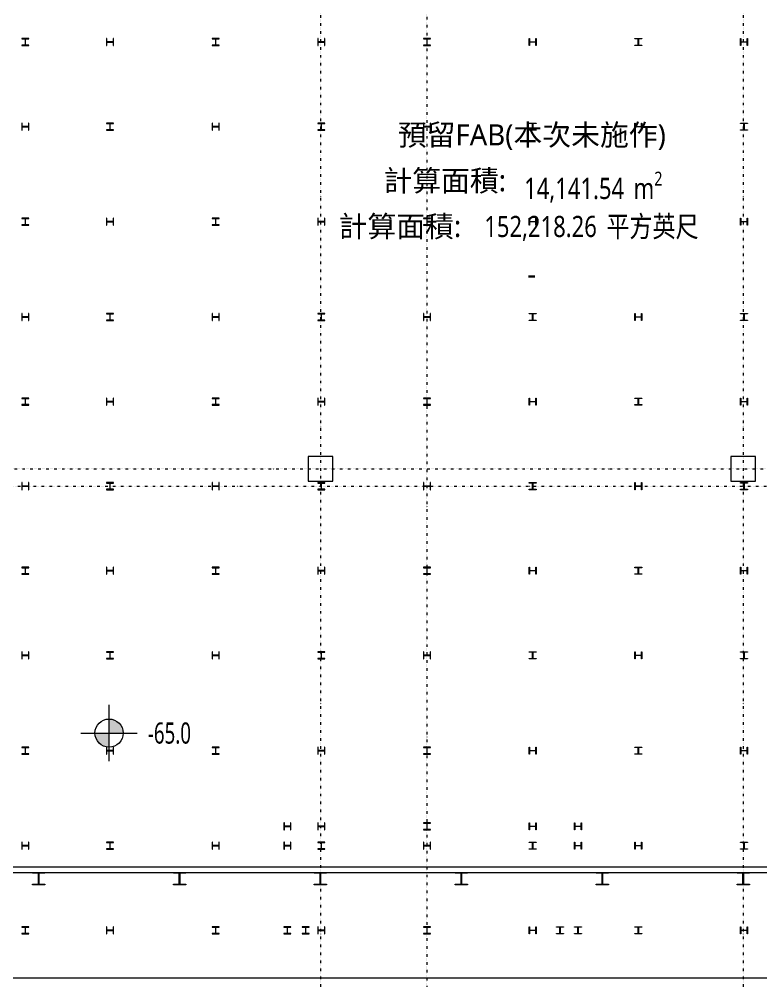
# Model space of a CAD drawing. Extents: x -168053 to 290600, y -560063 to 131745.
# Drawn here: x 127625 to 148676, y 15970 to 43245 of the extents above; entities that cross this region are included whole.
import ezdxf
from ezdxf.enums import TextEntityAlignment as Align

# ---------------------------------------------------------------- set-up
doc = ezdxf.new("R2010")
doc.units = 0
doc.header["$LTSCALE"] = 250
doc.linetypes.add('H12PL1$0$JJP_三點線', pattern=[0.9, 0.3, -0.15, 0, -0.15, 0, -0.15, 0, -0.15])
doc.linetypes.add('H12PL25$0$JJP_三點線', pattern=[0.9, 0.3, -0.15, 0, -0.15, 0, -0.15, 0, -0.15])
for name, color, linetype in [('H12PL1$0$A-LABEL-HIGH.200K', 252, 'Continuous'), ('H12PL1$0$A-WALL-IN.200K', 252, 'Continuous'), ('H12PL1$0$A-ZONE', 252, 'Continuous'), ('H12PL1$0$Hattch', 252, 'Continuous'), ('H12PL1$0$S-COL', 252, 'Continuous'), ('H12PL1$0$S-COL.200K', 252, 'Continuous'), ('H12PL1$0$S-GRID', 252, 'Continuous'), ('H12PL1$0$S-SLAB-SHOW.200K', 252, 'Continuous'), ('H12PL25$0$S-COL', 252, 'Continuous'), ('H12PL25$0$S-GRID', 252, 'Continuous')]:
    doc.layers.add(name, color=color, linetype=linetype)
doc.styles.add('H12PL1$0$Standard', font='', dxfattribs={"width": 0.8})
doc.styles.get('H12PL1$0$Standard').set_extended_font_data('Microsoft JhengHei')

# ---------------------------------------------------------------- blocks, each defined once
blk = doc.blocks.new('H12PL25')
at = {"layer": 'H12PL25$0$S-COL', "lineweight": 0, "flags": 128}
for points in [[(127900, 42500), (127900, 42512), (127817, 42512, -0.41421356), (127804, 42525), (127804, 42675, -0.41421356), (127817, 42688), (127900, 42688), (127900, 42700), (127700, 42700), (127700, 42688), (127783, 42688, -0.41421356), (127796, 42675), (127796, 42525, -0.41421356), (127783, 42512), (127700, 42512), (127700, 42500)], [(130300, 42700), (130288, 42700), (130288, 42617, -0.41421356), (130275, 42604), (130125, 42604, -0.41421356), (130112, 42617), (130112, 42700), (130100, 42700), (130100, 42500), (130112, 42500), (130112, 42583, -0.41421356), (130125, 42596), (130275, 42596, -0.41421356), (130288, 42583), (130288, 42500), (130300, 42500)], [(133300, 42500), (133300, 42512), (133217, 42512, -0.41421356), (133204, 42525), (133204, 42675, -0.41421356), (133217, 42688), (133300, 42688), (133300, 42700), (133100, 42700), (133100, 42688), (133183, 42688, -0.41421356), (133196, 42675), (133196, 42525, -0.41421356), (133183, 42512), (133100, 42512), (133100, 42500)], [(136300, 42700), (136288, 42700), (136288, 42617, -0.41421356), (136275, 42604), (136125, 42604, -0.41421356), (136112, 42617), (136112, 42700), (136100, 42700), (136100, 42500), (136112, 42500), (136112, 42583, -0.41421356), (136125, 42596), (136275, 42596, -0.41421356), (136288, 42583), (136288, 42500), (136300, 42500)], [(139300, 42500), (139300, 42512), (139217, 42512, -0.41421356), (139204, 42525), (139204, 42675, -0.41421356), (139217, 42688), (139300, 42688), (139300, 42700), (139100, 42700), (139100, 42688), (139183, 42688, -0.41421356), (139196, 42675), (139196, 42525, -0.41421356), (139183, 42512), (139100, 42512), (139100, 42500)], [(142100, 42700), (142112, 42700), (142112, 42617, 0.41421356), (142125, 42604), (142275, 42604, 0.41421356), (142288, 42617), (142288, 42700), (142300, 42700), (142300, 42500), (142288, 42500), (142288, 42583, 0.41421356), (142275, 42596), (142125, 42596, 0.41421356), (142112, 42583), (142112, 42500), (142100, 42500)], [(145100, 42500), (145100, 42512), (145183, 42512, 0.41421356), (145196, 42525), (145196, 42675, 0.41421356), (145183, 42688), (145100, 42688), (145100, 42700), (145300, 42700), (145300, 42688), (145217, 42688, 0.41421356), (145204, 42675), (145204, 42525, 0.41421356), (145217, 42512), (145300, 42512), (145300, 42500)], [(148100, 42700), (148112, 42700), (148112, 42617, 0.41421356), (148125, 42604), (148275, 42604, 0.41421356), (148288, 42617), (148288, 42700), (148300, 42700), (148300, 42500), (148288, 42500), (148288, 42583, 0.41421356), (148275, 42596), (148125, 42596, 0.41421356), (148112, 42583), (148112, 42500), (148100, 42500)], [(127900, 40300), (127888, 40300), (127888, 40217, -0.41421356), (127875, 40204), (127725, 40204, -0.41421356), (127712, 40217), (127712, 40300), (127700, 40300), (127700, 40100), (127712, 40100), (127712, 40183, -0.41421356), (127725, 40196), (127875, 40196, -0.41421356), (127888, 40183), (127888, 40100), (127900, 40100)], [(130300, 40100), (130300, 40112), (130217, 40112, -0.41421356), (130204, 40125), (130204, 40275, -0.41421356), (130217, 40288), (130300, 40288), (130300, 40300), (130100, 40300), (130100, 40288), (130183, 40288, -0.41421356), (130196, 40275), (130196, 40125, -0.41421356), (130183, 40112), (130100, 40112), (130100, 40100)], [(133300, 40300), (133288, 40300), (133288, 40217, -0.41421356), (133275, 40204), (133125, 40204, -0.41421356), (133112, 40217), (133112, 40300), (133100, 40300), (133100, 40100), (133112, 40100), (133112, 40183, -0.41421356), (133125, 40196), (133275, 40196, -0.41421356), (133288, 40183), (133288, 40100), (133300, 40100)], [(136300, 40100), (136300, 40112), (136217, 40112, -0.41421356), (136204, 40125), (136204, 40275, -0.41421356), (136217, 40288), (136300, 40288), (136300, 40300), (136100, 40300), (136100, 40288), (136183, 40288, -0.41421356), (136196, 40275), (136196, 40125, -0.41421356), (136183, 40112), (136100, 40112), (136100, 40100)], [(139300, 40300), (139288, 40300), (139288, 40217, -0.41421356), (139275, 40204), (139125, 40204, -0.41421356), (139112, 40217), (139112, 40300), (139100, 40300), (139100, 40100), (139112, 40100), (139112, 40183, -0.41421356), (139125, 40196), (139275, 40196, -0.41421356), (139288, 40183), (139288, 40100), (139300, 40100)], [(142100, 40100), (142100, 40112), (142183, 40112, 0.41421356), (142196, 40125), (142196, 40275, 0.41421356), (142183, 40288), (142100, 40288), (142100, 40300), (142300, 40300), (142300, 40288), (142217, 40288, 0.41421356), (142204, 40275), (142204, 40125, 0.41421356), (142217, 40112), (142300, 40112), (142300, 40100)], [(145100, 40300), (145112, 40300), (145112, 40217, 0.41421356), (145125, 40204), (145275, 40204, 0.41421356), (145288, 40217), (145288, 40300), (145300, 40300), (145300, 40100), (145288, 40100), (145288, 40183, 0.41421356), (145275, 40196), (145125, 40196, 0.41421356), (145112, 40183), (145112, 40100), (145100, 40100)], [(148100, 40100), (148100, 40112), (148183, 40112, 0.41421356), (148196, 40125), (148196, 40275, 0.41421356), (148183, 40288), (148100, 40288), (148100, 40300), (148300, 40300), (148300, 40288), (148217, 40288, 0.41421356), (148204, 40275), (148204, 40125, 0.41421356), (148217, 40112), (148300, 40112), (148300, 40100)], [(127900, 37400), (127900, 37412), (127817, 37412, -0.41421356), (127804, 37425), (127804, 37575, -0.41421356), (127817, 37588), (127900, 37588), (127900, 37600), (127700, 37600), (127700, 37588), (127783, 37588, -0.41421356), (127796, 37575), (127796, 37425, -0.41421356), (127783, 37412), (127700, 37412), (127700, 37400)], [(130300, 37600), (130288, 37600), (130288, 37517, -0.41421356), (130275, 37504), (130125, 37504, -0.41421356), (130112, 37517), (130112, 37600), (130100, 37600), (130100, 37400), (130112, 37400), (130112, 37483, -0.41421356), (130125, 37496), (130275, 37496, -0.41421356), (130288, 37483), (130288, 37400), (130300, 37400)], [(133300, 37400), (133300, 37412), (133217, 37412, -0.41421356), (133204, 37425), (133204, 37575, -0.41421356), (133217, 37588), (133300, 37588), (133300, 37600), (133100, 37600), (133100, 37588), (133183, 37588, -0.41421356), (133196, 37575), (133196, 37425, -0.41421356), (133183, 37412), (133100, 37412), (133100, 37400)], [(136300, 37600), (136288, 37600), (136288, 37517, -0.41421356), (136275, 37504), (136125, 37504, -0.41421356), (136112, 37517), (136112, 37600), (136100, 37600), (136100, 37400), (136112, 37400), (136112, 37483, -0.41421356), (136125, 37496), (136275, 37496, -0.41421356), (136288, 37483), (136288, 37400), (136300, 37400)], [(139300, 37400), (139300, 37412), (139217, 37412, -0.41421356), (139204, 37425), (139204, 37575, -0.41421356), (139217, 37588), (139300, 37588), (139300, 37600), (139100, 37600), (139100, 37588), (139183, 37588, -0.41421356), (139196, 37575), (139196, 37425, -0.41421356), (139183, 37412), (139100, 37412), (139100, 37400)], [(142100, 37600), (142112, 37600), (142112, 37517, 0.41421356), (142125, 37504), (142275, 37504, 0.41421356), (142288, 37517), (142288, 37600), (142300, 37600), (142300, 37400), (142288, 37400), (142288, 37483, 0.41421356), (142275, 37496), (142125, 37496, 0.41421356), (142112, 37483), (142112, 37400), (142100, 37400)], [(145100, 37400), (145100, 37412), (145183, 37412, 0.41421356), (145196, 37425), (145196, 37575, 0.41421356), (145183, 37588), (145100, 37588), (145100, 37600), (145300, 37600), (145300, 37588), (145217, 37588, 0.41421356), (145204, 37575), (145204, 37425, 0.41421356), (145217, 37412), (145300, 37412), (145300, 37400)], [(148100, 37600), (148112, 37600), (148112, 37517, 0.41421356), (148125, 37504), (148275, 37504, 0.41421356), (148288, 37517), (148288, 37600), (148300, 37600), (148300, 37400), (148288, 37400), (148288, 37483, 0.41421356), (148275, 37496), (148125, 37496, 0.41421356), (148112, 37483), (148112, 37400), (148100, 37400)], [(127900, 34900), (127888, 34900), (127888, 34817, -0.41421356), (127875, 34804), (127725, 34804, -0.41421356), (127712, 34817), (127712, 34900), (127700, 34900), (127700, 34700), (127712, 34700), (127712, 34783, -0.41421356), (127725, 34796), (127875, 34796, -0.41421356), (127888, 34783), (127888, 34700), (127900, 34700)], [(130300, 34700), (130300, 34712), (130217, 34712, -0.41421356), (130204, 34725), (130204, 34875, -0.41421356), (130217, 34888), (130300, 34888), (130300, 34900), (130100, 34900), (130100, 34888), (130183, 34888, -0.41421356), (130196, 34875), (130196, 34725, -0.41421356), (130183, 34712), (130100, 34712), (130100, 34700)], [(133300, 34900), (133288, 34900), (133288, 34817, -0.41421356), (133275, 34804), (133125, 34804, -0.41421356), (133112, 34817), (133112, 34900), (133100, 34900), (133100, 34700), (133112, 34700), (133112, 34783, -0.41421356), (133125, 34796), (133275, 34796, -0.41421356), (133288, 34783), (133288, 34700), (133300, 34700)], [(136300, 34700), (136300, 34712), (136217, 34712, -0.41421356), (136204, 34725), (136204, 34875, -0.41421356), (136217, 34888), (136300, 34888), (136300, 34900), (136100, 34900), (136100, 34888), (136183, 34888, -0.41421356), (136196, 34875), (136196, 34725, -0.41421356), (136183, 34712), (136100, 34712), (136100, 34700)], [(139300, 34900), (139288, 34900), (139288, 34817, -0.41421356), (139275, 34804), (139125, 34804, -0.41421356), (139112, 34817), (139112, 34900), (139100, 34900), (139100, 34700), (139112, 34700), (139112, 34783, -0.41421356), (139125, 34796), (139275, 34796, -0.41421356), (139288, 34783), (139288, 34700), (139300, 34700)], [(142100, 34700), (142100, 34712), (142183, 34712, 0.41421356), (142196, 34725), (142196, 34875, 0.41421356), (142183, 34888), (142100, 34888), (142100, 34900), (142300, 34900), (142300, 34888), (142217, 34888, 0.41421356), (142204, 34875), (142204, 34725, 0.41421356), (142217, 34712), (142300, 34712), (142300, 34700)], [(145100, 34900), (145112, 34900), (145112, 34817, 0.41421356), (145125, 34804), (145275, 34804, 0.41421356), (145288, 34817), (145288, 34900), (145300, 34900), (145300, 34700), (145288, 34700), (145288, 34783, 0.41421356), (145275, 34796), (145125, 34796, 0.41421356), (145112, 34783), (145112, 34700), (145100, 34700)], [(148100, 34700), (148100, 34712), (148183, 34712, 0.41421356), (148196, 34725), (148196, 34875, 0.41421356), (148183, 34888), (148100, 34888), (148100, 34900), (148300, 34900), (148300, 34888), (148217, 34888, 0.41421356), (148204, 34875), (148204, 34725, 0.41421356), (148217, 34712), (148300, 34712), (148300, 34700)], [(127900, 32300), (127900, 32312), (127817, 32312, -0.41421356), (127804, 32325), (127804, 32475, -0.41421356), (127817, 32488), (127900, 32488), (127900, 32500), (127700, 32500), (127700, 32488), (127783, 32488, -0.41421356), (127796, 32475), (127796, 32325, -0.41421356), (127783, 32312), (127700, 32312), (127700, 32300)], [(130300, 32500), (130288, 32500), (130288, 32417, -0.41421356), (130275, 32404), (130125, 32404, -0.41421356), (130112, 32417), (130112, 32500), (130100, 32500), (130100, 32300), (130112, 32300), (130112, 32383, -0.41421356), (130125, 32396), (130275, 32396, -0.41421356), (130288, 32383), (130288, 32300), (130300, 32300)], [(133300, 32300), (133300, 32312), (133217, 32312, -0.41421356), (133204, 32325), (133204, 32475, -0.41421356), (133217, 32488), (133300, 32488), (133300, 32500), (133100, 32500), (133100, 32488), (133183, 32488, -0.41421356), (133196, 32475), (133196, 32325, -0.41421356), (133183, 32312), (133100, 32312), (133100, 32300)], [(136300, 32500), (136288, 32500), (136288, 32417, -0.41421356), (136275, 32404), (136125, 32404, -0.41421356), (136112, 32417), (136112, 32500), (136100, 32500), (136100, 32300), (136112, 32300), (136112, 32383, -0.41421356), (136125, 32396), (136275, 32396, -0.41421356), (136288, 32383), (136288, 32300), (136300, 32300)], [(139300, 32300), (139300, 32312), (139217, 32312, -0.41421356), (139204, 32325), (139204, 32475, -0.41421356), (139217, 32488), (139300, 32488), (139300, 32500), (139100, 32500), (139100, 32488), (139183, 32488, -0.41421356), (139196, 32475), (139196, 32325, -0.41421356), (139183, 32312), (139100, 32312), (139100, 32300)], [(142100, 32500), (142112, 32500), (142112, 32417, 0.41421356), (142125, 32404), (142275, 32404, 0.41421356), (142288, 32417), (142288, 32500), (142300, 32500), (142300, 32300), (142288, 32300), (142288, 32383, 0.41421356), (142275, 32396), (142125, 32396, 0.41421356), (142112, 32383), (142112, 32300), (142100, 32300)], [(145100, 32300), (145100, 32312), (145183, 32312, 0.41421356), (145196, 32325), (145196, 32475, 0.41421356), (145183, 32488), (145100, 32488), (145100, 32500), (145300, 32500), (145300, 32488), (145217, 32488, 0.41421356), (145204, 32475), (145204, 32325, 0.41421356), (145217, 32312), (145300, 32312), (145300, 32300)], [(148100, 32500), (148112, 32500), (148112, 32417, 0.41421356), (148125, 32404), (148275, 32404, 0.41421356), (148288, 32417), (148288, 32500), (148300, 32500), (148300, 32300), (148288, 32300), (148288, 32383, 0.41421356), (148275, 32396), (148125, 32396, 0.41421356), (148112, 32383), (148112, 32300), (148100, 32300)], [(127900, 30100), (127888, 30100), (127888, 30017, -0.41421356), (127875, 30004), (127725, 30004, -0.41421356), (127712, 30017), (127712, 30100), (127700, 30100), (127700, 29900), (127712, 29900), (127712, 29983, -0.41421356), (127725, 29996), (127875, 29996, -0.41421356), (127888, 29983), (127888, 29900), (127900, 29900)], [(130300, 29900), (130300, 29912), (130217, 29912, -0.41421356), (130204, 29925), (130204, 30075, -0.41421356), (130217, 30088), (130300, 30088), (130300, 30100), (130100, 30100), (130100, 30088), (130183, 30088, -0.41421356), (130196, 30075), (130196, 29925, -0.41421356), (130183, 29912), (130100, 29912), (130100, 29900)], [(133300, 30100), (133288, 30100), (133288, 30017, -0.41421356), (133275, 30004), (133125, 30004, -0.41421356), (133112, 30017), (133112, 30100), (133100, 30100), (133100, 29900), (133112, 29900), (133112, 29983, -0.41421356), (133125, 29996), (133275, 29996, -0.41421356), (133288, 29983), (133288, 29900), (133300, 29900)], [(136300, 29900), (136300, 29912), (136217, 29912, -0.41421356), (136204, 29925), (136204, 30075, -0.41421356), (136217, 30088), (136300, 30088), (136300, 30100), (136100, 30100), (136100, 30088), (136183, 30088, -0.41421356), (136196, 30075), (136196, 29925, -0.41421356), (136183, 29912), (136100, 29912), (136100, 29900)], [(139300, 30100), (139288, 30100), (139288, 30017, -0.41421356), (139275, 30004), (139125, 30004, -0.41421356), (139112, 30017), (139112, 30100), (139100, 30100), (139100, 29900), (139112, 29900), (139112, 29983, -0.41421356), (139125, 29996), (139275, 29996, -0.41421356), (139288, 29983), (139288, 29900), (139300, 29900)], [(142100, 29900), (142100, 29912), (142183, 29912, 0.41421356), (142196, 29925), (142196, 30075, 0.41421356), (142183, 30088), (142100, 30088), (142100, 30100), (142300, 30100), (142300, 30088), (142217, 30088, 0.41421356), (142204, 30075), (142204, 29925, 0.41421356), (142217, 29912), (142300, 29912), (142300, 29900)], [(145100, 30100), (145112, 30100), (145112, 30017, 0.41421356), (145125, 30004), (145275, 30004, 0.41421356), (145288, 30017), (145288, 30100), (145300, 30100), (145300, 29900), (145288, 29900), (145288, 29983, 0.41421356), (145275, 29996), (145125, 29996, 0.41421356), (145112, 29983), (145112, 29900), (145100, 29900)], [(148100, 29900), (148100, 29912), (148183, 29912, 0.41421356), (148196, 29925), (148196, 30075, 0.41421356), (148183, 30088), (148100, 30088), (148100, 30100), (148300, 30100), (148300, 30088), (148217, 30088, 0.41421356), (148204, 30075), (148204, 29925, 0.41421356), (148217, 29912), (148300, 29912), (148300, 29900)], [(127900, 27500), (127900, 27512), (127817, 27512, -0.41421356), (127804, 27525), (127804, 27675, -0.41421356), (127817, 27688), (127900, 27688), (127900, 27700), (127700, 27700), (127700, 27688), (127783, 27688, -0.41421356), (127796, 27675), (127796, 27525, -0.41421356), (127783, 27512), (127700, 27512), (127700, 27500)], [(130300, 27700), (130288, 27700), (130288, 27617, -0.41421356), (130275, 27604), (130125, 27604, -0.41421356), (130112, 27617), (130112, 27700), (130100, 27700), (130100, 27500), (130112, 27500), (130112, 27583, -0.41421356), (130125, 27596), (130275, 27596, -0.41421356), (130288, 27583), (130288, 27500), (130300, 27500)], [(133300, 27500), (133300, 27512), (133217, 27512, -0.41421356), (133204, 27525), (133204, 27675, -0.41421356), (133217, 27688), (133300, 27688), (133300, 27700), (133100, 27700), (133100, 27688), (133183, 27688, -0.41421356), (133196, 27675), (133196, 27525, -0.41421356), (133183, 27512), (133100, 27512), (133100, 27500)], [(136300, 27700), (136288, 27700), (136288, 27617, -0.41421356), (136275, 27604), (136125, 27604, -0.41421356), (136112, 27617), (136112, 27700), (136100, 27700), (136100, 27500), (136112, 27500), (136112, 27583, -0.41421356), (136125, 27596), (136275, 27596, -0.41421356), (136288, 27583), (136288, 27500), (136300, 27500)], [(139300, 27500), (139300, 27512), (139217, 27512, -0.41421356), (139204, 27525), (139204, 27675, -0.41421356), (139217, 27688), (139300, 27688), (139300, 27700), (139100, 27700), (139100, 27688), (139183, 27688, -0.41421356), (139196, 27675), (139196, 27525, -0.41421356), (139183, 27512), (139100, 27512), (139100, 27500)], [(142100, 27700), (142112, 27700), (142112, 27617, 0.41421356), (142125, 27604), (142275, 27604, 0.41421356), (142288, 27617), (142288, 27700), (142300, 27700), (142300, 27500), (142288, 27500), (142288, 27583, 0.41421356), (142275, 27596), (142125, 27596, 0.41421356), (142112, 27583), (142112, 27500), (142100, 27500)], [(145100, 27500), (145100, 27512), (145183, 27512, 0.41421356), (145196, 27525), (145196, 27675, 0.41421356), (145183, 27688), (145100, 27688), (145100, 27700), (145300, 27700), (145300, 27688), (145217, 27688, 0.41421356), (145204, 27675), (145204, 27525, 0.41421356), (145217, 27512), (145300, 27512), (145300, 27500)], [(148100, 27700), (148112, 27700), (148112, 27617, 0.41421356), (148125, 27604), (148275, 27604, 0.41421356), (148288, 27617), (148288, 27700), (148300, 27700), (148300, 27500), (148288, 27500), (148288, 27583, 0.41421356), (148275, 27596), (148125, 27596, 0.41421356), (148112, 27583), (148112, 27500), (148100, 27500)], [(127900, 25300), (127888, 25300), (127888, 25217, -0.41421356), (127875, 25204), (127725, 25204, -0.41421356), (127712, 25217), (127712, 25300), (127700, 25300), (127700, 25100), (127712, 25100), (127712, 25183, -0.41421356), (127725, 25196), (127875, 25196, -0.41421356), (127888, 25183), (127888, 25100), (127900, 25100)], [(130300, 25100), (130300, 25112), (130217, 25112, -0.41421356), (130204, 25125), (130204, 25275, -0.41421356), (130217, 25288), (130300, 25288), (130300, 25300), (130100, 25300), (130100, 25288), (130183, 25288, -0.41421356), (130196, 25275), (130196, 25125, -0.41421356), (130183, 25112), (130100, 25112), (130100, 25100)], [(133300, 25300), (133288, 25300), (133288, 25217, -0.41421356), (133275, 25204), (133125, 25204, -0.41421356), (133112, 25217), (133112, 25300), (133100, 25300), (133100, 25100), (133112, 25100), (133112, 25183, -0.41421356), (133125, 25196), (133275, 25196, -0.41421356), (133288, 25183), (133288, 25100), (133300, 25100)], [(136300, 25100), (136300, 25112), (136217, 25112, -0.41421356), (136204, 25125), (136204, 25275, -0.41421356), (136217, 25288), (136300, 25288), (136300, 25300), (136100, 25300), (136100, 25288), (136183, 25288, -0.41421356), (136196, 25275), (136196, 25125, -0.41421356), (136183, 25112), (136100, 25112), (136100, 25100)], [(139300, 25300), (139288, 25300), (139288, 25217, -0.41421356), (139275, 25204), (139125, 25204, -0.41421356), (139112, 25217), (139112, 25300), (139100, 25300), (139100, 25100), (139112, 25100), (139112, 25183, -0.41421356), (139125, 25196), (139275, 25196, -0.41421356), (139288, 25183), (139288, 25100), (139300, 25100)], [(142100, 25100), (142100, 25112), (142183, 25112, 0.41421356), (142196, 25125), (142196, 25275, 0.41421356), (142183, 25288), (142100, 25288), (142100, 25300), (142300, 25300), (142300, 25288), (142217, 25288, 0.41421356), (142204, 25275), (142204, 25125, 0.41421356), (142217, 25112), (142300, 25112), (142300, 25100)], [(145100, 25300), (145112, 25300), (145112, 25217, 0.41421356), (145125, 25204), (145275, 25204, 0.41421356), (145288, 25217), (145288, 25300), (145300, 25300), (145300, 25100), (145288, 25100), (145288, 25183, 0.41421356), (145275, 25196), (145125, 25196, 0.41421356), (145112, 25183), (145112, 25100), (145100, 25100)], [(148100, 25100), (148100, 25112), (148183, 25112, 0.41421356), (148196, 25125), (148196, 25275, 0.41421356), (148183, 25288), (148100, 25288), (148100, 25300), (148300, 25300), (148300, 25288), (148217, 25288, 0.41421356), (148204, 25275), (148204, 25125, 0.41421356), (148217, 25112), (148300, 25112), (148300, 25100)], [(127900, 22400), (127900, 22412), (127817, 22412, -0.41421356), (127804, 22425), (127804, 22575, -0.41421356), (127817, 22588), (127900, 22588), (127900, 22600), (127700, 22600), (127700, 22588), (127783, 22588, -0.41421356), (127796, 22575), (127796, 22425, -0.41421356), (127783, 22412), (127700, 22412), (127700, 22400)], [(130300, 22600), (130288, 22600), (130288, 22517, -0.41421356), (130275, 22504), (130125, 22504, -0.41421356), (130112, 22517), (130112, 22600), (130100, 22600), (130100, 22400), (130112, 22400), (130112, 22483, -0.41421356), (130125, 22496), (130275, 22496, -0.41421356), (130288, 22483), (130288, 22400), (130300, 22400)], [(133300, 22400), (133300, 22412), (133217, 22412, -0.41421356), (133204, 22425), (133204, 22575, -0.41421356), (133217, 22588), (133300, 22588), (133300, 22600), (133100, 22600), (133100, 22588), (133183, 22588, -0.41421356), (133196, 22575), (133196, 22425, -0.41421356), (133183, 22412), (133100, 22412), (133100, 22400)], [(136300, 22600), (136288, 22600), (136288, 22517, -0.41421356), (136275, 22504), (136125, 22504, -0.41421356), (136112, 22517), (136112, 22600), (136100, 22600), (136100, 22400), (136112, 22400), (136112, 22483, -0.41421356), (136125, 22496), (136275, 22496, -0.41421356), (136288, 22483), (136288, 22400), (136300, 22400)], [(139300, 22400), (139300, 22412), (139217, 22412, -0.41421356), (139204, 22425), (139204, 22575, -0.41421356), (139217, 22588), (139300, 22588), (139300, 22600), (139100, 22600), (139100, 22588), (139183, 22588, -0.41421356), (139196, 22575), (139196, 22425, -0.41421356), (139183, 22412), (139100, 22412), (139100, 22400)], [(142100, 22600), (142112, 22600), (142112, 22517, 0.41421356), (142125, 22504), (142275, 22504, 0.41421356), (142288, 22517), (142288, 22600), (142300, 22600), (142300, 22400), (142288, 22400), (142288, 22483, 0.41421356), (142275, 22496), (142125, 22496, 0.41421356), (142112, 22483), (142112, 22400), (142100, 22400)], [(145100, 22400), (145100, 22412), (145183, 22412, 0.41421356), (145196, 22425), (145196, 22575, 0.41421356), (145183, 22588), (145100, 22588), (145100, 22600), (145300, 22600), (145300, 22588), (145217, 22588, 0.41421356), (145204, 22575), (145204, 22425, 0.41421356), (145217, 22412), (145300, 22412), (145300, 22400)], [(148100, 22600), (148112, 22600), (148112, 22517, 0.41421356), (148125, 22504), (148275, 22504, 0.41421356), (148288, 22517), (148288, 22600), (148300, 22600), (148300, 22400), (148288, 22400), (148288, 22483, 0.41421356), (148275, 22496), (148125, 22496, 0.41421356), (148112, 22483), (148112, 22400), (148100, 22400)], [(135340, 20450), (135328, 20450), (135328, 20367, -0.41421356), (135315, 20354), (135165, 20354, -0.41421356), (135152, 20367), (135152, 20450), (135140, 20450), (135140, 20250), (135152, 20250), (135152, 20333, -0.41421356), (135165, 20346), (135315, 20346, -0.41421356), (135328, 20333), (135328, 20250), (135340, 20250)], [(136300, 20450), (136288, 20450), (136288, 20367, -0.41421356), (136275, 20354), (136125, 20354, -0.41421356), (136112, 20367), (136112, 20450), (136100, 20450), (136100, 20250), (136112, 20250), (136112, 20333, -0.41421356), (136125, 20346), (136275, 20346, -0.41421356), (136288, 20333), (136288, 20250), (136300, 20250)], [(139300, 20250), (139300, 20262), (139217, 20262, -0.41421356), (139204, 20275), (139204, 20425, -0.41421356), (139217, 20438), (139300, 20438), (139300, 20450), (139100, 20450), (139100, 20438), (139183, 20438, -0.41421356), (139196, 20425), (139196, 20275, -0.41421356), (139183, 20262), (139100, 20262), (139100, 20250)], [(142100, 20450), (142112, 20450), (142112, 20367, 0.41421356), (142125, 20354), (142275, 20354, 0.41421356), (142288, 20367), (142288, 20450), (142300, 20450), (142300, 20250), (142288, 20250), (142288, 20333, 0.41421356), (142275, 20346), (142125, 20346, 0.41421356), (142112, 20333), (142112, 20250), (142100, 20250)], [(143390, 20450), (143402, 20450), (143402, 20367, 0.41421356), (143415, 20354), (143565, 20354, 0.41421356), (143578, 20367), (143578, 20450), (143590, 20450), (143590, 20250), (143578, 20250), (143578, 20333, 0.41421356), (143565, 20346), (143415, 20346, 0.41421356), (143402, 20333), (143402, 20250), (143390, 20250)], [(127900, 19900), (127888, 19900), (127888, 19817, -0.41421356), (127875, 19804), (127725, 19804, -0.41421356), (127712, 19817), (127712, 19900), (127700, 19900), (127700, 19700), (127712, 19700), (127712, 19783, -0.41421356), (127725, 19796), (127875, 19796, -0.41421356), (127888, 19783), (127888, 19700), (127900, 19700)], [(130300, 19700), (130300, 19712), (130217, 19712, -0.41421356), (130204, 19725), (130204, 19875, -0.41421356), (130217, 19888), (130300, 19888), (130300, 19900), (130100, 19900), (130100, 19888), (130183, 19888, -0.41421356), (130196, 19875), (130196, 19725, -0.41421356), (130183, 19712), (130100, 19712), (130100, 19700)], [(133300, 19900), (133288, 19900), (133288, 19817, -0.41421356), (133275, 19804), (133125, 19804, -0.41421356), (133112, 19817), (133112, 19900), (133100, 19900), (133100, 19700), (133112, 19700), (133112, 19783, -0.41421356), (133125, 19796), (133275, 19796, -0.41421356), (133288, 19783), (133288, 19700), (133300, 19700)], [(135340, 19900), (135328, 19900), (135328, 19817, -0.41421356), (135315, 19804), (135165, 19804, -0.41421356), (135152, 19817), (135152, 19900), (135140, 19900), (135140, 19700), (135152, 19700), (135152, 19783, -0.41421356), (135165, 19796), (135315, 19796, -0.41421356), (135328, 19783), (135328, 19700), (135340, 19700)], [(136300, 19700), (136300, 19712), (136217, 19712, -0.41421356), (136204, 19725), (136204, 19875, -0.41421356), (136217, 19888), (136300, 19888), (136300, 19900), (136100, 19900), (136100, 19888), (136183, 19888, -0.41421356), (136196, 19875), (136196, 19725, -0.41421356), (136183, 19712), (136100, 19712), (136100, 19700)], [(139300, 19900), (139288, 19900), (139288, 19817, -0.41421356), (139275, 19804), (139125, 19804, -0.41421356), (139112, 19817), (139112, 19900), (139100, 19900), (139100, 19700), (139112, 19700), (139112, 19783, -0.41421356), (139125, 19796), (139275, 19796, -0.41421356), (139288, 19783), (139288, 19700), (139300, 19700)], [(142100, 19700), (142100, 19712), (142183, 19712, 0.41421356), (142196, 19725), (142196, 19875, 0.41421356), (142183, 19888), (142100, 19888), (142100, 19900), (142300, 19900), (142300, 19888), (142217, 19888, 0.41421356), (142204, 19875), (142204, 19725, 0.41421356), (142217, 19712), (142300, 19712), (142300, 19700)], [(143390, 19900), (143402, 19900), (143402, 19817, 0.41421356), (143415, 19804), (143565, 19804, 0.41421356), (143578, 19817), (143578, 19900), (143590, 19900), (143590, 19700), (143578, 19700), (143578, 19783, 0.41421356), (143565, 19796), (143415, 19796, 0.41421356), (143402, 19783), (143402, 19700), (143390, 19700)], [(145100, 19900), (145112, 19900), (145112, 19817, 0.41421356), (145125, 19804), (145275, 19804, 0.41421356), (145288, 19817), (145288, 19900), (145300, 19900), (145300, 19700), (145288, 19700), (145288, 19783, 0.41421356), (145275, 19796), (145125, 19796, 0.41421356), (145112, 19783), (145112, 19700), (145100, 19700)], [(148100, 19700), (148100, 19712), (148183, 19712, 0.41421356), (148196, 19725), (148196, 19875, 0.41421356), (148183, 19888), (148100, 19888), (148100, 19900), (148300, 19900), (148300, 19888), (148217, 19888, 0.41421356), (148204, 19875), (148204, 19725, 0.41421356), (148217, 19712), (148300, 19712), (148300, 19700)], [(127900, 17300), (127900, 17312), (127817, 17312, -0.41421356), (127804, 17325), (127804, 17475, -0.41421356), (127817, 17488), (127900, 17488), (127900, 17500), (127700, 17500), (127700, 17488), (127783, 17488, -0.41421356), (127796, 17475), (127796, 17325, -0.41421356), (127783, 17312), (127700, 17312), (127700, 17300)], [(130300, 17500), (130288, 17500), (130288, 17417, -0.41421356), (130275, 17404), (130125, 17404, -0.41421356), (130112, 17417), (130112, 17500), (130100, 17500), (130100, 17300), (130112, 17300), (130112, 17383, -0.41421356), (130125, 17396), (130275, 17396, -0.41421356), (130288, 17383), (130288, 17300), (130300, 17300)], [(133300, 17300), (133300, 17312), (133217, 17312, -0.41421356), (133204, 17325), (133204, 17475, -0.41421356), (133217, 17488), (133300, 17488), (133300, 17500), (133100, 17500), (133100, 17488), (133183, 17488, -0.41421356), (133196, 17475), (133196, 17325, -0.41421356), (133183, 17312), (133100, 17312), (133100, 17300)], [(135340, 17300), (135340, 17312), (135257, 17312, -0.41421356), (135244, 17325), (135244, 17475, -0.41421356), (135257, 17488), (135340, 17488), (135340, 17500), (135140, 17500), (135140, 17488), (135223, 17488, -0.41421356), (135236, 17475), (135236, 17325, -0.41421356), (135223, 17312), (135140, 17312), (135140, 17300)], [(135855, 17300), (135855, 17312), (135772, 17312, -0.41421356), (135759, 17325), (135759, 17475, -0.41421356), (135772, 17488), (135855, 17488), (135855, 17500), (135655, 17500), (135655, 17488), (135738, 17488, -0.41421356), (135751, 17475), (135751, 17325, -0.41421356), (135738, 17312), (135655, 17312), (135655, 17300)], [(136300, 17500), (136288, 17500), (136288, 17417, -0.41421356), (136275, 17404), (136125, 17404, -0.41421356), (136112, 17417), (136112, 17500), (136100, 17500), (136100, 17300), (136112, 17300), (136112, 17383, -0.41421356), (136125, 17396), (136275, 17396, -0.41421356), (136288, 17383), (136288, 17300), (136300, 17300)], [(139300, 17300), (139300, 17312), (139217, 17312, -0.41421356), (139204, 17325), (139204, 17475, -0.41421356), (139217, 17488), (139300, 17488), (139300, 17500), (139100, 17500), (139100, 17488), (139183, 17488, -0.41421356), (139196, 17475), (139196, 17325, -0.41421356), (139183, 17312), (139100, 17312), (139100, 17300)], [(142100, 17500), (142112, 17500), (142112, 17417, 0.41421356), (142125, 17404), (142275, 17404, 0.41421356), (142288, 17417), (142288, 17500), (142300, 17500), (142300, 17300), (142288, 17300), (142288, 17383, 0.41421356), (142275, 17396), (142125, 17396, 0.41421356), (142112, 17383), (142112, 17300), (142100, 17300)], [(142875, 17300), (142875, 17312), (142958, 17312, 0.41421356), (142971, 17325), (142971, 17475, 0.41421356), (142958, 17488), (142875, 17488), (142875, 17500), (143075, 17500), (143075, 17488), (142992, 17488, 0.41421356), (142979, 17475), (142979, 17325, 0.41421356), (142992, 17312), (143075, 17312), (143075, 17300)], [(143390, 17300), (143390, 17312), (143473, 17312, 0.41421356), (143486, 17325), (143486, 17475, 0.41421356), (143473, 17488), (143390, 17488), (143390, 17500), (143590, 17500), (143590, 17488), (143507, 17488, 0.41421356), (143494, 17475), (143494, 17325, 0.41421356), (143507, 17312), (143590, 17312), (143590, 17300)], [(145100, 17300), (145100, 17312), (145183, 17312, 0.41421356), (145196, 17325), (145196, 17475, 0.41421356), (145183, 17488), (145100, 17488), (145100, 17500), (145300, 17500), (145300, 17488), (145217, 17488, 0.41421356), (145204, 17475), (145204, 17325, 0.41421356), (145217, 17312), (145300, 17312), (145300, 17300)], [(148100, 17500), (148112, 17500), (148112, 17417, 0.41421356), (148125, 17404), (148275, 17404, 0.41421356), (148288, 17417), (148288, 17500), (148300, 17500), (148300, 17300), (148288, 17300), (148288, 17383, 0.41421356), (148275, 17396), (148125, 17396, 0.41421356), (148112, 17383), (148112, 17300), (148100, 17300)]]:
    blk.add_lwpolyline(points, format="xyb", close=True, dxfattribs=at)
at = {"layer": 'H12PL25$0$S-GRID', "linetype": 'H12PL25$0$JJP_三點線', "lineweight": 0}
for p, q in [((139200, 128250), (139200, -28000)), ((-29000, 30000), (289600, 30000))]:
    blk.add_line(p, q, dxfattribs=at)
blk = doc.blocks.new('H12PL1')
at = {"layer": 'H12PL1$0$Hattch', "linetype": 'Continuous', "lineweight": 0}
for points in [[(133200, 22500), (133600, 22500), (133569.55, 22653.07), (133482.84, 22782.84), (133353.07, 22869.55), (133200, 22900)], [(133200, 22500), (132800, 22500), (132830.45, 22346.93), (132917.16, 22217.16), (133046.93, 22130.45), (133200, 22100)]]:
    blk.add_hatch(color=256, dxfattribs=at).paths.add_polyline_path(points)
at = {"layer": 'H12PL1$0$A-LABEL-HIGH.200K', "lineweight": 0}
for p, q in [((133200, 21700), (133200, 23300)), ((132400, 22500), (134000, 22500))]:
    blk.add_line(p, q, dxfattribs=at)
blk.add_circle((133200, 22500), 400, dxfattribs=at)
at = {"layer": 'H12PL1$0$A-WALL-IN.200K', "lineweight": 0, "flags": 128}
for points in [[(243150, 18700), (39500, 18700)], [(127375, 18550), (131025, 18550)], [(131375, 18550), (135025, 18550)], [(135375, 18550), (139025, 18550)], [(139375, 18550), (143025, 18550)], [(143375, 18550), (147025, 18550)], [(147375, 18550), (151025, 18550)], [(151375, 18550), (155225, 18550)], [(167450, 15550), (42650, 15550)]]:
    blk.add_lwpolyline(points, dxfattribs=at)
at = {"layer": 'H12PL1$0$S-COL', "lineweight": 0, "flags": 128}
for points in [[(138850, 29650), (139550, 29650), (139550, 30350), (138850, 30350)], [(150850, 29650), (151550, 29650), (151550, 30350), (150850, 30350)]]:
    blk.add_lwpolyline(points, close=True, dxfattribs=at)
at = {"layer": 'H12PL1$0$S-COL.200K', "lineweight": 0, "flags": 128}
for points in [[(131375, 18550), (131375, 18531), (131213, 18531, 0.41421356), (131206, 18524), (131206, 18226, 0.41421356), (131213, 18219), (131375, 18219), (131375, 18200), (131025, 18200), (131025, 18219), (131187, 18219, 0.41421356), (131194, 18226), (131194, 18524, 0.41421356), (131187, 18531), (131025, 18531), (131025, 18550)], [(135375, 18550), (135375, 18531), (135213, 18531, 0.41421356), (135206, 18524), (135206, 18226, 0.41421356), (135213, 18219), (135375, 18219), (135375, 18200), (135025, 18200), (135025, 18219), (135187, 18219, 0.41421356), (135194, 18226), (135194, 18524, 0.41421356), (135187, 18531), (135025, 18531), (135025, 18550)], [(139375, 18550), (139375, 18531), (139213, 18531, 0.41421356), (139206, 18524), (139206, 18226, 0.41421356), (139213, 18219), (139375, 18219), (139375, 18200), (139025, 18200), (139025, 18219), (139187, 18219, 0.41421356), (139194, 18226), (139194, 18524, 0.41421356), (139187, 18531), (139025, 18531), (139025, 18550)], [(143375, 18550), (143375, 18531), (143213, 18531, 0.41421356), (143206, 18524), (143206, 18226, 0.41421356), (143213, 18219), (143375, 18219), (143375, 18200), (143025, 18200), (143025, 18219), (143187, 18219, 0.41421356), (143194, 18226), (143194, 18524, 0.41421356), (143187, 18531), (143025, 18531), (143025, 18550)], [(147375, 18550), (147375, 18531), (147213, 18531, 0.41421356), (147206, 18524), (147206, 18226, 0.41421356), (147213, 18219), (147375, 18219), (147375, 18200), (147025, 18200), (147025, 18219), (147187, 18219, 0.41421356), (147194, 18226), (147194, 18524, 0.41421356), (147187, 18531), (147025, 18531), (147025, 18550)], [(151375, 18550), (151375, 18531), (151213, 18531, 0.41421356), (151206, 18524), (151206, 18226, 0.41421356), (151213, 18219), (151375, 18219), (151375, 18200), (151025, 18200), (151025, 18219), (151187, 18219, 0.41421356), (151194, 18226), (151194, 18524, 0.41421356), (151187, 18531), (151025, 18531), (151025, 18550)]]:
    blk.add_lwpolyline(points, format="xyb", close=True, dxfattribs=at)
at = {"layer": 'H12PL1$0$S-GRID', "linetype": 'H12PL1$0$JJP_三點線', "lineweight": 0}
for p, q in [((139200, 128250), (139200, -28000)), ((151200, 128250), (151200, -28000)), ((-29000, 30000), (289600, 30000))]:
    blk.add_line(p, q, dxfattribs=at)
at = {"layer": 'H12PL1$0$S-SLAB-SHOW.200K', "lineweight": 0, "flags": 128}
blk.add_lwpolyline([(97475, 18700), (97475, 15550), (93300, 15550), (93300, -350), (126850, -350), (126850, -2500), (151550, -2500), (151550, -350), (167450, -350), (167450, 15550), (164000, 15550), (164000, 18700)], close=True, dxfattribs=at)
at = {"layer": 'H12PL1$0$A-LABEL-HIGH.200K', "lineweight": 0, "insert": (134300, 22190.12), "char_height": 600, "attachment_point": 7, "style": 'H12PL1$0$Standard'}
blk.add_mtext('\\A1;{\\W0.68;-65.0}', dxfattribs=at)
at = {"layer": 'H12PL1$0$A-ZONE', "style": 'H12PL1$0$Standard'}
for s, p in [('預留FAB(本次未施作)', (145200, 39770.78)), ('計算面積: ', (142830.05, 38471.2)), ('計算面積: ', (141557.19, 37173.9)), ('-', (145200, 35829.73))]:
    blk.add_text(s, height=600, dxfattribs=at).set_placement(p, align=Align.TOP_CENTER)
at = {"layer": 'H12PL1$0$A-ZONE', "lineweight": 0, "char_height": 600, "attachment_point": 2, "style": 'H12PL1$0$Standard'}
for s, insert in [('\\A1;\\pt0,1320;14,141.54{\\H0.66x;\\S^  ;} m{\\H0.66x;\\S2^  ;}', (146946.17, 38426.35)), ('\\A1;\\pt0,1320;152,218.26{\\H0.66x;\\S^  ;} 平方英尺{\\H0.66x;\\S^  ;}', (146946.17, 37171.62))]:
    blk.add_mtext(s, dxfattribs=dict(at, insert=insert))

msp = doc.modelspace()

# ---------------------------------------------------------------- block references
msp.add_blockref('H12PL25', (0, 0))

# ---------------------------------------------------------------- next in the draw order: block references
msp.add_blockref('H12PL1', (-3024, 495))

doc.saveas('drawing.dxf')
